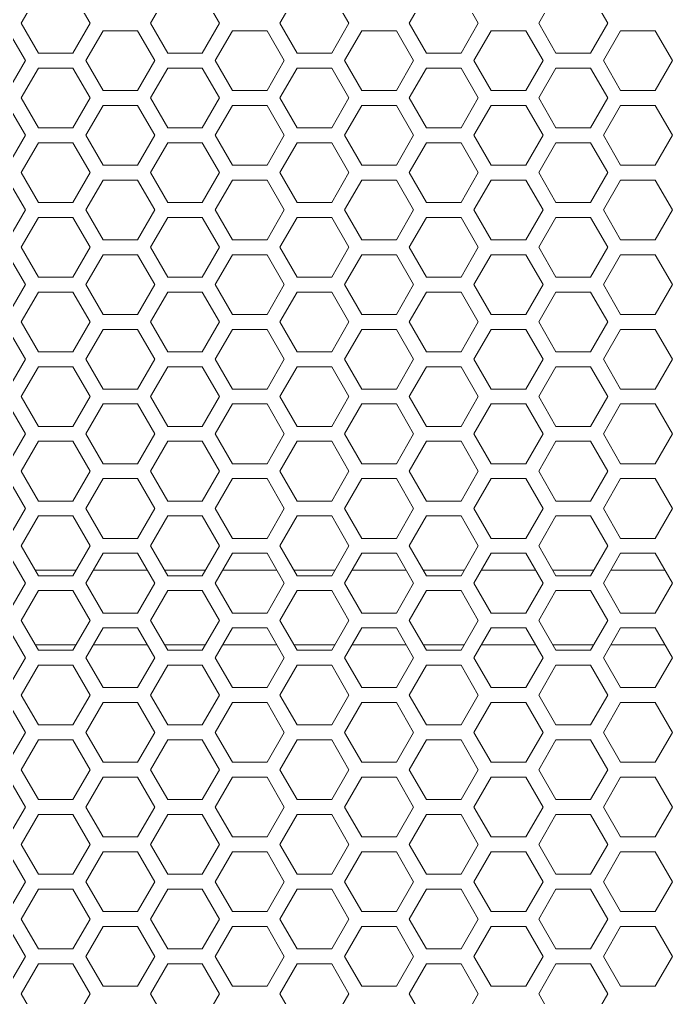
# Model space of a CAD drawing. Header units: millimetres. Extents: x 0 to 62, y -17 to 201.
# Drawn here: x 31.88 to 40.54, y 37.55 to 50.65 of the extents above; entities that cross this region are included whole.
import ezdxf

# ---------------------------------------------------------------- set-up
doc = ezdxf.new("R2010")
doc.units = ezdxf.units.MM

msp = doc.modelspace()

# ---------------------------------------------------------------- linework, layer by layer
at = {"color": 0, "lineweight": 18}
for p, q in [((32.135, 51), (31.904, 50.6)), ((32.828, 50.6), (32.597, 51)), ((33.867, 51), (33.636, 50.6)), ((34.56, 50.6), (34.329, 51)), ((35.599, 51), (35.368, 50.6)), ((36.292, 50.6), (36.061, 51)), ((37.331, 51), (37.1, 50.6)), ((38.024, 50.6), (37.793, 51)), ((39.063, 51), (38.832, 50.6)), ((39.756, 50.6), (39.525, 51)), ((31.904, 50.6), (32.135, 50.2)), ((32.597, 50.2), (32.828, 50.6)), ((33.636, 50.6), (33.867, 50.2)), ((34.329, 50.2), (34.56, 50.6)), ((35.368, 50.6), (35.599, 50.2)), ((36.061, 50.2), (36.292, 50.6)), ((37.1, 50.6), (37.331, 50.2)), ((37.793, 50.2), (38.024, 50.6)), ((38.832, 50.6), (39.063, 50.2)), ((39.525, 50.2), (39.756, 50.6)), ((31.962, 50.1), (31.731, 50.5)), ((33.001, 50.5), (32.77, 50.1)), ((33.463, 50.5), (33.001, 50.5)), ((33.694, 50.1), (33.463, 50.5)), ((34.733, 50.5), (34.502, 50.1)), ((35.195, 50.5), (34.733, 50.5)), ((35.426, 50.1), (35.195, 50.5)), ((36.465, 50.5), (36.234, 50.1)), ((36.927, 50.5), (36.465, 50.5)), ((37.158, 50.1), (36.927, 50.5)), ((38.197, 50.5), (37.966, 50.1)), ((38.659, 50.5), (38.197, 50.5)), ((38.89, 50.1), (38.659, 50.5)), ((39.929, 50.5), (39.698, 50.1)), ((40.391, 50.5), (39.929, 50.5)), ((40.622, 50.1), (40.391, 50.5)), ((32.135, 50.2), (32.597, 50.2)), ((33.867, 50.2), (34.329, 50.2)), ((35.599, 50.2), (36.061, 50.2)), ((37.331, 50.2), (37.793, 50.2)), ((39.063, 50.2), (39.525, 50.2)), ((31.731, 49.7), (31.962, 50.1)), ((32.77, 50.1), (33.001, 49.7)), ((33.463, 49.7), (33.694, 50.1)), ((34.502, 50.1), (34.733, 49.7)), ((35.195, 49.7), (35.426, 50.1)), ((36.234, 50.1), (36.465, 49.7)), ((36.927, 49.7), (37.158, 50.1)), ((37.966, 50.1), (38.197, 49.7)), ((38.659, 49.7), (38.89, 50.1)), ((39.698, 50.1), (39.929, 49.7)), ((40.391, 49.7), (40.622, 50.1)), ((32.135, 50), (31.904, 49.6)), ((32.597, 50), (32.135, 50)), ((32.828, 49.6), (32.597, 50)), ((33.867, 50), (33.636, 49.6)), ((34.329, 50), (33.867, 50)), ((34.56, 49.6), (34.329, 50)), ((35.599, 50), (35.368, 49.6)), ((36.061, 50), (35.599, 50)), ((36.292, 49.6), (36.061, 50)), ((37.331, 50), (37.1, 49.6)), ((37.793, 50), (37.331, 50)), ((38.024, 49.6), (37.793, 50)), ((39.063, 50), (38.832, 49.6)), ((39.525, 50), (39.063, 50)), ((39.756, 49.6), (39.525, 50)), ((33.001, 49.7), (33.463, 49.7)), ((34.733, 49.7), (35.195, 49.7)), ((36.465, 49.7), (36.927, 49.7)), ((38.197, 49.7), (38.659, 49.7)), ((39.929, 49.7), (40.391, 49.7)), ((31.904, 49.6), (32.135, 49.2)), ((32.597, 49.2), (32.828, 49.6)), ((33.636, 49.6), (33.867, 49.2)), ((34.329, 49.2), (34.56, 49.6)), ((35.368, 49.6), (35.599, 49.2)), ((36.061, 49.2), (36.292, 49.6)), ((37.1, 49.6), (37.331, 49.2)), ((37.793, 49.2), (38.024, 49.6)), ((38.832, 49.6), (39.063, 49.2)), ((39.525, 49.2), (39.756, 49.6)), ((31.962, 49.1), (31.731, 49.5)), ((33.001, 49.5), (32.77, 49.1)), ((33.463, 49.5), (33.001, 49.5)), ((33.694, 49.1), (33.463, 49.5)), ((34.733, 49.5), (34.502, 49.1)), ((35.195, 49.5), (34.733, 49.5)), ((35.426, 49.1), (35.195, 49.5)), ((36.465, 49.5), (36.234, 49.1)), ((36.927, 49.5), (36.465, 49.5)), ((37.158, 49.1), (36.927, 49.5)), ((38.197, 49.5), (37.966, 49.1)), ((38.659, 49.5), (38.197, 49.5)), ((38.89, 49.1), (38.659, 49.5)), ((39.929, 49.5), (39.698, 49.1)), ((40.391, 49.5), (39.929, 49.5)), ((40.622, 49.1), (40.391, 49.5)), ((32.135, 49.2), (32.597, 49.2)), ((33.867, 49.2), (34.329, 49.2)), ((35.599, 49.2), (36.061, 49.2)), ((37.331, 49.2), (37.793, 49.2)), ((39.063, 49.2), (39.525, 49.2)), ((31.731, 48.7), (31.962, 49.1)), ((32.135, 49), (31.904, 48.6)), ((32.597, 49), (32.135, 49)), ((32.828, 48.6), (32.597, 49)), ((32.77, 49.1), (33.001, 48.7)), ((33.463, 48.7), (33.694, 49.1)), ((33.867, 49), (33.636, 48.6)), ((34.329, 49), (33.867, 49)), ((34.56, 48.6), (34.329, 49)), ((34.502, 49.1), (34.733, 48.7)), ((35.195, 48.7), (35.426, 49.1)), ((35.599, 49), (35.368, 48.6)), ((36.061, 49), (35.599, 49)), ((36.292, 48.6), (36.061, 49)), ((36.234, 49.1), (36.465, 48.7)), ((36.927, 48.7), (37.158, 49.1)), ((37.331, 49), (37.1, 48.6)), ((37.793, 49), (37.331, 49)), ((38.024, 48.6), (37.793, 49)), ((37.966, 49.1), (38.197, 48.7)), ((38.659, 48.7), (38.89, 49.1)), ((39.063, 49), (38.832, 48.6)), ((39.525, 49), (39.063, 49)), ((39.756, 48.6), (39.525, 49)), ((39.698, 49.1), (39.929, 48.7)), ((40.391, 48.7), (40.622, 49.1)), ((33.001, 48.7), (33.463, 48.7)), ((34.733, 48.7), (35.195, 48.7)), ((36.465, 48.7), (36.927, 48.7)), ((38.197, 48.7), (38.659, 48.7)), ((39.929, 48.7), (40.391, 48.7)), ((31.962, 48.1), (31.731, 48.5)), ((31.904, 48.6), (32.135, 48.2)), ((32.597, 48.2), (32.828, 48.6)), ((33.001, 48.5), (32.77, 48.1)), ((33.463, 48.5), (33.001, 48.5)), ((33.694, 48.1), (33.463, 48.5)), ((33.636, 48.6), (33.867, 48.2)), ((34.329, 48.2), (34.56, 48.6)), ((34.733, 48.5), (34.502, 48.1)), ((35.195, 48.5), (34.733, 48.5)), ((35.426, 48.1), (35.195, 48.5)), ((35.368, 48.6), (35.599, 48.2)), ((36.061, 48.2), (36.292, 48.6)), ((36.465, 48.5), (36.234, 48.1)), ((36.927, 48.5), (36.465, 48.5)), ((37.158, 48.1), (36.927, 48.5)), ((37.1, 48.6), (37.331, 48.2)), ((37.793, 48.2), (38.024, 48.6)), ((38.197, 48.5), (37.966, 48.1)), ((38.659, 48.5), (38.197, 48.5)), ((38.89, 48.1), (38.659, 48.5)), ((38.832, 48.6), (39.063, 48.2)), ((39.525, 48.2), (39.756, 48.6)), ((39.929, 48.5), (39.698, 48.1)), ((40.391, 48.5), (39.929, 48.5)), ((40.622, 48.1), (40.391, 48.5)), ((31.731, 47.7), (31.962, 48.1)), ((32.135, 48.2), (32.597, 48.2)), ((32.77, 48.1), (33.001, 47.7)), ((33.463, 47.7), (33.694, 48.1)), ((33.867, 48.2), (34.329, 48.2)), ((34.502, 48.1), (34.733, 47.7)), ((35.195, 47.7), (35.426, 48.1)), ((35.599, 48.2), (36.061, 48.2)), ((36.234, 48.1), (36.465, 47.7)), ((36.927, 47.7), (37.158, 48.1)), ((37.331, 48.2), (37.793, 48.2)), ((37.966, 48.1), (38.197, 47.7)), ((38.659, 47.7), (38.89, 48.1)), ((39.063, 48.2), (39.525, 48.2)), ((39.698, 48.1), (39.929, 47.7)), ((40.391, 47.7), (40.622, 48.1)), ((32.135, 48), (31.904, 47.6)), ((32.597, 48), (32.135, 48)), ((32.828, 47.6), (32.597, 48)), ((33.867, 48), (33.636, 47.6)), ((34.329, 48), (33.867, 48)), ((34.56, 47.6), (34.329, 48)), ((35.599, 48), (35.368, 47.6)), ((36.061, 48), (35.599, 48)), ((36.292, 47.6), (36.061, 48)), ((37.331, 48), (37.1, 47.6)), ((37.793, 48), (37.331, 48)), ((38.024, 47.6), (37.793, 48)), ((39.063, 48), (38.832, 47.6)), ((39.525, 48), (39.063, 48)), ((39.756, 47.6), (39.525, 48)), ((33.001, 47.7), (33.463, 47.7)), ((34.733, 47.7), (35.195, 47.7)), ((36.465, 47.7), (36.927, 47.7)), ((38.197, 47.7), (38.659, 47.7)), ((39.929, 47.7), (40.391, 47.7)), ((31.904, 47.6), (32.135, 47.2)), ((32.597, 47.2), (32.828, 47.6)), ((33.636, 47.6), (33.867, 47.2)), ((34.329, 47.2), (34.56, 47.6)), ((35.368, 47.6), (35.599, 47.2)), ((36.061, 47.2), (36.292, 47.6)), ((37.1, 47.6), (37.331, 47.2)), ((37.793, 47.2), (38.024, 47.6)), ((38.832, 47.6), (39.063, 47.2)), ((39.525, 47.2), (39.756, 47.6)), ((31.962, 47.1), (31.731, 47.5)), ((33.001, 47.5), (32.77, 47.1)), ((33.463, 47.5), (33.001, 47.5)), ((33.694, 47.1), (33.463, 47.5)), ((34.733, 47.5), (34.502, 47.1)), ((35.195, 47.5), (34.733, 47.5)), ((35.426, 47.1), (35.195, 47.5)), ((36.465, 47.5), (36.234, 47.1)), ((36.927, 47.5), (36.465, 47.5)), ((37.158, 47.1), (36.927, 47.5)), ((38.197, 47.5), (37.966, 47.1)), ((38.659, 47.5), (38.197, 47.5)), ((38.89, 47.1), (38.659, 47.5)), ((39.929, 47.5), (39.698, 47.1)), ((40.391, 47.5), (39.929, 47.5)), ((40.622, 47.1), (40.391, 47.5)), ((32.135, 47.2), (32.597, 47.2)), ((33.867, 47.2), (34.329, 47.2)), ((35.599, 47.2), (36.061, 47.2)), ((37.331, 47.2), (37.793, 47.2)), ((39.063, 47.2), (39.525, 47.2)), ((31.731, 46.7), (31.962, 47.1)), ((32.77, 47.1), (33.001, 46.7)), ((33.463, 46.7), (33.694, 47.1)), ((34.502, 47.1), (34.733, 46.7)), ((35.195, 46.7), (35.426, 47.1)), ((36.234, 47.1), (36.465, 46.7)), ((36.927, 46.7), (37.158, 47.1)), ((37.966, 47.1), (38.197, 46.7)), ((38.659, 46.7), (38.89, 47.1)), ((39.698, 47.1), (39.929, 46.7)), ((40.391, 46.7), (40.622, 47.1)), ((32.135, 47), (31.904, 46.6)), ((32.597, 47), (32.135, 47)), ((32.828, 46.6), (32.597, 47)), ((33.867, 47), (33.636, 46.6)), ((34.329, 47), (33.867, 47)), ((34.56, 46.6), (34.329, 47)), ((35.599, 47), (35.368, 46.6)), ((36.061, 47), (35.599, 47)), ((36.292, 46.6), (36.061, 47)), ((37.331, 47), (37.1, 46.6)), ((37.793, 47), (37.331, 47)), ((38.024, 46.6), (37.793, 47)), ((39.063, 47), (38.832, 46.6)), ((39.525, 47), (39.063, 47)), ((39.756, 46.6), (39.525, 47)), ((33.001, 46.7), (33.463, 46.7)), ((34.733, 46.7), (35.195, 46.7)), ((36.465, 46.7), (36.927, 46.7)), ((38.197, 46.7), (38.659, 46.7)), ((39.929, 46.7), (40.391, 46.7)), ((31.904, 46.6), (32.135, 46.2)), ((32.597, 46.2), (32.828, 46.6)), ((33.636, 46.6), (33.867, 46.2)), ((34.329, 46.2), (34.56, 46.6)), ((35.368, 46.6), (35.599, 46.2)), ((36.061, 46.2), (36.292, 46.6)), ((37.1, 46.6), (37.331, 46.2)), ((37.793, 46.2), (38.024, 46.6)), ((38.832, 46.6), (39.063, 46.2)), ((39.525, 46.2), (39.756, 46.6)), ((31.962, 46.1), (31.731, 46.5)), ((33.001, 46.5), (32.77, 46.1)), ((33.463, 46.5), (33.001, 46.5)), ((33.694, 46.1), (33.463, 46.5)), ((34.733, 46.5), (34.502, 46.1)), ((35.195, 46.5), (34.733, 46.5)), ((35.426, 46.1), (35.195, 46.5)), ((36.465, 46.5), (36.234, 46.1)), ((36.927, 46.5), (36.465, 46.5)), ((37.158, 46.1), (36.927, 46.5)), ((38.197, 46.5), (37.966, 46.1)), ((38.659, 46.5), (38.197, 46.5)), ((38.89, 46.1), (38.659, 46.5)), ((39.929, 46.5), (39.698, 46.1)), ((40.391, 46.5), (39.929, 46.5)), ((40.622, 46.1), (40.391, 46.5)), ((32.135, 46.2), (32.597, 46.2)), ((33.867, 46.2), (34.329, 46.2)), ((35.599, 46.2), (36.061, 46.2)), ((37.331, 46.2), (37.793, 46.2)), ((39.063, 46.2), (39.525, 46.2)), ((31.731, 45.7), (31.962, 46.1)), ((32.135, 46), (31.904, 45.6)), ((32.597, 46), (32.135, 46)), ((32.828, 45.6), (32.597, 46)), ((32.77, 46.1), (33.001, 45.7)), ((33.463, 45.7), (33.694, 46.1)), ((33.867, 46), (33.636, 45.6)), ((34.329, 46), (33.867, 46)), ((34.56, 45.6), (34.329, 46)), ((34.502, 46.1), (34.733, 45.7)), ((35.195, 45.7), (35.426, 46.1)), ((35.599, 46), (35.368, 45.6)), ((36.061, 46), (35.599, 46)), ((36.292, 45.6), (36.061, 46)), ((36.234, 46.1), (36.465, 45.7)), ((36.927, 45.7), (37.158, 46.1)), ((37.331, 46), (37.1, 45.6)), ((37.793, 46), (37.331, 46)), ((38.024, 45.6), (37.793, 46)), ((37.966, 46.1), (38.197, 45.7)), ((38.659, 45.7), (38.89, 46.1)), ((39.063, 46), (38.832, 45.6)), ((39.525, 46), (39.063, 46)), ((39.756, 45.6), (39.525, 46)), ((39.698, 46.1), (39.929, 45.7)), ((40.391, 45.7), (40.622, 46.1)), ((31.904, 45.6), (32.135, 45.2)), ((32.597, 45.2), (32.828, 45.6)), ((33.001, 45.7), (33.463, 45.7)), ((33.636, 45.6), (33.867, 45.2)), ((34.329, 45.2), (34.56, 45.6)), ((34.733, 45.7), (35.195, 45.7)), ((35.368, 45.6), (35.599, 45.2)), ((36.061, 45.2), (36.292, 45.6)), ((36.465, 45.7), (36.927, 45.7)), ((37.1, 45.6), (37.331, 45.2)), ((37.793, 45.2), (38.024, 45.6)), ((38.197, 45.7), (38.659, 45.7)), ((38.832, 45.6), (39.063, 45.2)), ((39.525, 45.2), (39.756, 45.6)), ((39.929, 45.7), (40.391, 45.7)), ((31.962, 45.1), (31.731, 45.5)), ((33.001, 45.5), (32.77, 45.1)), ((33.463, 45.5), (33.001, 45.5)), ((33.694, 45.1), (33.463, 45.5)), ((34.733, 45.5), (34.502, 45.1)), ((35.195, 45.5), (34.733, 45.5)), ((35.426, 45.1), (35.195, 45.5)), ((36.465, 45.5), (36.234, 45.1)), ((36.927, 45.5), (36.465, 45.5)), ((37.158, 45.1), (36.927, 45.5)), ((38.197, 45.5), (37.966, 45.1)), ((38.659, 45.5), (38.197, 45.5)), ((38.89, 45.1), (38.659, 45.5)), ((39.929, 45.5), (39.698, 45.1)), ((40.391, 45.5), (39.929, 45.5)), ((40.622, 45.1), (40.391, 45.5)), ((32.135, 45.2), (32.597, 45.2)), ((33.867, 45.2), (34.329, 45.2)), ((35.599, 45.2), (36.061, 45.2)), ((37.331, 45.2), (37.793, 45.2)), ((39.063, 45.2), (39.525, 45.2)), ((31.731, 44.7), (31.962, 45.1)), ((32.77, 45.1), (33.001, 44.7)), ((33.463, 44.7), (33.694, 45.1)), ((34.502, 45.1), (34.733, 44.7)), ((35.195, 44.7), (35.426, 45.1)), ((36.234, 45.1), (36.465, 44.7)), ((36.927, 44.7), (37.158, 45.1)), ((37.966, 45.1), (38.197, 44.7)), ((38.659, 44.7), (38.89, 45.1)), ((39.698, 45.1), (39.929, 44.7)), ((40.391, 44.7), (40.622, 45.1)), ((32.135, 45), (31.904, 44.6)), ((32.597, 45), (32.135, 45)), ((32.828, 44.6), (32.597, 45)), ((33.867, 45), (33.636, 44.6)), ((34.329, 45), (33.867, 45)), ((34.56, 44.6), (34.329, 45)), ((35.599, 45), (35.368, 44.6)), ((36.061, 45), (35.599, 45)), ((36.292, 44.6), (36.061, 45)), ((37.331, 45), (37.1, 44.6)), ((37.793, 45), (37.331, 45)), ((38.024, 44.6), (37.793, 45)), ((39.063, 45), (38.832, 44.6)), ((39.525, 45), (39.063, 45)), ((39.756, 44.6), (39.525, 45)), ((33.001, 44.7), (33.463, 44.7)), ((34.733, 44.7), (35.195, 44.7)), ((36.465, 44.7), (36.927, 44.7)), ((38.197, 44.7), (38.659, 44.7)), ((39.929, 44.7), (40.391, 44.7)), ((31.904, 44.6), (32.135, 44.2)), ((32.597, 44.2), (32.828, 44.6)), ((33.636, 44.6), (33.867, 44.2)), ((34.329, 44.2), (34.56, 44.6)), ((35.368, 44.6), (35.599, 44.2)), ((36.061, 44.2), (36.292, 44.6)), ((37.1, 44.6), (37.331, 44.2)), ((37.793, 44.2), (38.024, 44.6)), ((38.832, 44.6), (39.063, 44.2)), ((39.525, 44.2), (39.756, 44.6)), ((31.962, 44.1), (31.731, 44.5)), ((33.001, 44.5), (32.77, 44.1)), ((33.463, 44.5), (33.001, 44.5)), ((33.694, 44.1), (33.463, 44.5)), ((34.733, 44.5), (34.502, 44.1)), ((35.195, 44.5), (34.733, 44.5)), ((35.426, 44.1), (35.195, 44.5)), ((36.465, 44.5), (36.234, 44.1)), ((36.927, 44.5), (36.465, 44.5)), ((37.158, 44.1), (36.927, 44.5)), ((38.197, 44.5), (37.966, 44.1)), ((38.659, 44.5), (38.197, 44.5)), ((38.89, 44.1), (38.659, 44.5)), ((39.929, 44.5), (39.698, 44.1)), ((40.391, 44.5), (39.929, 44.5)), ((40.622, 44.1), (40.391, 44.5)), ((32.135, 44.2), (32.597, 44.2)), ((33.867, 44.2), (34.329, 44.2)), ((35.599, 44.2), (36.061, 44.2)), ((37.331, 44.2), (37.793, 44.2)), ((39.063, 44.2), (39.525, 44.2)), ((31.731, 43.7), (31.962, 44.1)), ((32.77, 44.1), (33.001, 43.7)), ((33.463, 43.7), (33.694, 44.1)), ((34.502, 44.1), (34.733, 43.7)), ((35.195, 43.7), (35.426, 44.1)), ((36.234, 44.1), (36.465, 43.7)), ((36.927, 43.7), (37.158, 44.1)), ((37.966, 44.1), (38.197, 43.7)), ((38.659, 43.7), (38.89, 44.1)), ((39.698, 44.1), (39.929, 43.7)), ((40.391, 43.7), (40.622, 44.1)), ((32.135, 44), (31.904, 43.6)), ((32.597, 44), (32.135, 44)), ((32.828, 43.6), (32.597, 44)), ((33.867, 44), (33.636, 43.6)), ((34.329, 44), (33.867, 44)), ((34.56, 43.6), (34.329, 44)), ((35.599, 44), (35.368, 43.6)), ((36.061, 44), (35.599, 44)), ((36.292, 43.6), (36.061, 44)), ((37.331, 44), (37.1, 43.6)), ((37.793, 44), (37.331, 44)), ((38.024, 43.6), (37.793, 44)), ((39.063, 44), (38.832, 43.6)), ((39.525, 44), (39.063, 44)), ((39.756, 43.6), (39.525, 44)), ((33.001, 43.7), (33.463, 43.7)), ((34.733, 43.7), (35.195, 43.7)), ((36.465, 43.7), (36.927, 43.7)), ((38.197, 43.7), (38.659, 43.7)), ((39.929, 43.7), (40.391, 43.7)), ((31.962, 43.1), (31.731, 43.5)), ((31.904, 43.6), (32.135, 43.2)), ((32.597, 43.2), (32.828, 43.6)), ((33.001, 43.5), (32.77, 43.1)), ((33.463, 43.5), (33.001, 43.5)), ((33.694, 43.1), (33.463, 43.5)), ((33.636, 43.6), (33.867, 43.2)), ((34.329, 43.2), (34.56, 43.6)), ((34.733, 43.5), (34.502, 43.1)), ((35.195, 43.5), (34.733, 43.5)), ((35.426, 43.1), (35.195, 43.5)), ((35.368, 43.6), (35.599, 43.2)), ((36.061, 43.2), (36.292, 43.6)), ((36.465, 43.5), (36.234, 43.1)), ((36.927, 43.5), (36.465, 43.5)), ((37.158, 43.1), (36.927, 43.5)), ((37.1, 43.6), (37.331, 43.2)), ((37.793, 43.2), (38.024, 43.6)), ((38.197, 43.5), (37.966, 43.1)), ((38.659, 43.5), (38.197, 43.5)), ((38.89, 43.1), (38.659, 43.5)), ((38.832, 43.6), (39.063, 43.2)), ((39.525, 43.2), (39.756, 43.6)), ((39.929, 43.5), (39.698, 43.1)), ((40.391, 43.5), (39.929, 43.5)), ((40.622, 43.1), (40.391, 43.5)), ((32.092, 43.275), (32.64, 43.275)), ((32.871, 43.275), (33.593, 43.275)), ((33.824, 43.275), (34.372, 43.275)), ((34.603, 43.275), (35.325, 43.275)), ((35.556, 43.275), (36.104, 43.275)), ((36.335, 43.275), (37.057, 43.275)), ((37.288, 43.275), (37.836, 43.275)), ((38.067, 43.275), (38.789, 43.275)), ((39.02, 43.275), (39.568, 43.275)), ((39.799, 43.275), (40.521, 43.275)), ((31.731, 42.7), (31.962, 43.1)), ((32.135, 43.2), (32.597, 43.2)), ((32.77, 43.1), (33.001, 42.7)), ((33.463, 42.7), (33.694, 43.1)), ((33.867, 43.2), (34.329, 43.2)), ((34.502, 43.1), (34.733, 42.7)), ((35.195, 42.7), (35.426, 43.1)), ((35.599, 43.2), (36.061, 43.2)), ((36.234, 43.1), (36.465, 42.7)), ((36.927, 42.7), (37.158, 43.1)), ((37.331, 43.2), (37.793, 43.2)), ((37.966, 43.1), (38.197, 42.7)), ((38.659, 42.7), (38.89, 43.1)), ((39.063, 43.2), (39.525, 43.2)), ((39.698, 43.1), (39.929, 42.7)), ((40.391, 42.7), (40.622, 43.1)), ((32.135, 43), (31.904, 42.6)), ((32.597, 43), (32.135, 43)), ((32.828, 42.6), (32.597, 43)), ((33.867, 43), (33.636, 42.6)), ((34.329, 43), (33.867, 43)), ((34.56, 42.6), (34.329, 43)), ((35.599, 43), (35.368, 42.6)), ((36.061, 43), (35.599, 43)), ((36.292, 42.6), (36.061, 43)), ((37.331, 43), (37.1, 42.6)), ((37.793, 43), (37.331, 43)), ((38.024, 42.6), (37.793, 43)), ((39.063, 43), (38.832, 42.6)), ((39.525, 43), (39.063, 43)), ((39.756, 42.6), (39.525, 43)), ((31.904, 42.6), (32.135, 42.2)), ((32.597, 42.2), (32.828, 42.6)), ((33.001, 42.7), (33.463, 42.7)), ((33.636, 42.6), (33.867, 42.2)), ((34.329, 42.2), (34.56, 42.6)), ((34.733, 42.7), (35.195, 42.7)), ((35.368, 42.6), (35.599, 42.2)), ((36.061, 42.2), (36.292, 42.6)), ((36.465, 42.7), (36.927, 42.7)), ((37.1, 42.6), (37.331, 42.2)), ((37.793, 42.2), (38.024, 42.6)), ((38.197, 42.7), (38.659, 42.7)), ((38.832, 42.6), (39.063, 42.2)), ((39.525, 42.2), (39.756, 42.6)), ((39.929, 42.7), (40.391, 42.7)), ((31.962, 42.1), (31.731, 42.5)), ((33.001, 42.5), (32.77, 42.1)), ((33.463, 42.5), (33.001, 42.5)), ((33.694, 42.1), (33.463, 42.5)), ((34.733, 42.5), (34.502, 42.1)), ((35.195, 42.5), (34.733, 42.5)), ((35.426, 42.1), (35.195, 42.5)), ((36.465, 42.5), (36.234, 42.1)), ((36.927, 42.5), (36.465, 42.5)), ((37.158, 42.1), (36.927, 42.5)), ((38.197, 42.5), (37.966, 42.1)), ((38.659, 42.5), (38.197, 42.5)), ((38.89, 42.1), (38.659, 42.5)), ((39.929, 42.5), (39.698, 42.1)), ((40.391, 42.5), (39.929, 42.5)), ((40.622, 42.1), (40.391, 42.5)), ((32.64, 42.275), (32.092, 42.275)), ((32.135, 42.2), (32.597, 42.2)), ((33.593, 42.275), (32.871, 42.275)), ((34.372, 42.275), (33.824, 42.275)), ((33.867, 42.2), (34.329, 42.2)), ((35.325, 42.275), (34.603, 42.275)), ((36.104, 42.275), (35.556, 42.275)), ((35.599, 42.2), (36.061, 42.2)), ((37.057, 42.275), (36.335, 42.275)), ((37.836, 42.275), (37.288, 42.275)), ((37.331, 42.2), (37.793, 42.2)), ((38.789, 42.275), (38.067, 42.275)), ((39.568, 42.275), (39.02, 42.275)), ((39.063, 42.2), (39.525, 42.2)), ((40.521, 42.275), (39.799, 42.275)), ((31.731, 41.7), (31.962, 42.1)), ((32.77, 42.1), (33.001, 41.7)), ((33.463, 41.7), (33.694, 42.1)), ((34.502, 42.1), (34.733, 41.7)), ((35.195, 41.7), (35.426, 42.1)), ((36.234, 42.1), (36.465, 41.7)), ((36.927, 41.7), (37.158, 42.1)), ((37.966, 42.1), (38.197, 41.7)), ((38.659, 41.7), (38.89, 42.1)), ((39.698, 42.1), (39.929, 41.7)), ((40.391, 41.7), (40.622, 42.1)), ((32.135, 42), (31.904, 41.6)), ((32.597, 42), (32.135, 42)), ((32.828, 41.6), (32.597, 42)), ((33.867, 42), (33.636, 41.6)), ((34.329, 42), (33.867, 42)), ((34.56, 41.6), (34.329, 42)), ((35.599, 42), (35.368, 41.6)), ((36.061, 42), (35.599, 42)), ((36.292, 41.6), (36.061, 42)), ((37.331, 42), (37.1, 41.6)), ((37.793, 42), (37.331, 42)), ((38.024, 41.6), (37.793, 42)), ((39.063, 42), (38.832, 41.6)), ((39.525, 42), (39.063, 42)), ((39.756, 41.6), (39.525, 42)), ((33.001, 41.7), (33.463, 41.7)), ((34.733, 41.7), (35.195, 41.7)), ((36.465, 41.7), (36.927, 41.7)), ((38.197, 41.7), (38.659, 41.7)), ((39.929, 41.7), (40.391, 41.7)), ((31.904, 41.6), (32.135, 41.2)), ((32.597, 41.2), (32.828, 41.6)), ((33.636, 41.6), (33.867, 41.2)), ((34.329, 41.2), (34.56, 41.6)), ((35.368, 41.6), (35.599, 41.2)), ((36.061, 41.2), (36.292, 41.6)), ((37.1, 41.6), (37.331, 41.2)), ((37.793, 41.2), (38.024, 41.6)), ((38.832, 41.6), (39.063, 41.2)), ((39.525, 41.2), (39.756, 41.6)), ((31.962, 41.1), (31.731, 41.5)), ((33.001, 41.5), (32.77, 41.1)), ((33.463, 41.5), (33.001, 41.5)), ((33.694, 41.1), (33.463, 41.5)), ((34.733, 41.5), (34.502, 41.1)), ((35.195, 41.5), (34.733, 41.5)), ((35.426, 41.1), (35.195, 41.5)), ((36.465, 41.5), (36.234, 41.1)), ((36.927, 41.5), (36.465, 41.5)), ((37.158, 41.1), (36.927, 41.5)), ((38.197, 41.5), (37.966, 41.1)), ((38.659, 41.5), (38.197, 41.5)), ((38.89, 41.1), (38.659, 41.5)), ((39.929, 41.5), (39.698, 41.1)), ((40.391, 41.5), (39.929, 41.5)), ((40.622, 41.1), (40.391, 41.5)), ((32.135, 41.2), (32.597, 41.2)), ((33.867, 41.2), (34.329, 41.2)), ((35.599, 41.2), (36.061, 41.2)), ((37.331, 41.2), (37.793, 41.2)), ((39.063, 41.2), (39.525, 41.2)), ((31.731, 40.7), (31.962, 41.1)), ((32.77, 41.1), (33.001, 40.7)), ((33.463, 40.7), (33.694, 41.1)), ((34.502, 41.1), (34.733, 40.7)), ((35.195, 40.7), (35.426, 41.1)), ((36.234, 41.1), (36.465, 40.7)), ((36.927, 40.7), (37.158, 41.1)), ((37.966, 41.1), (38.197, 40.7)), ((38.659, 40.7), (38.89, 41.1)), ((39.698, 41.1), (39.929, 40.7)), ((40.391, 40.7), (40.622, 41.1)), ((32.135, 41), (31.904, 40.6)), ((32.597, 41), (32.135, 41)), ((32.828, 40.6), (32.597, 41)), ((33.867, 41), (33.636, 40.6)), ((34.329, 41), (33.867, 41)), ((34.56, 40.6), (34.329, 41)), ((35.599, 41), (35.368, 40.6)), ((36.061, 41), (35.599, 41)), ((36.292, 40.6), (36.061, 41)), ((37.331, 41), (37.1, 40.6)), ((37.793, 41), (37.331, 41)), ((38.024, 40.6), (37.793, 41)), ((39.063, 41), (38.832, 40.6)), ((39.525, 41), (39.063, 41)), ((39.756, 40.6), (39.525, 41)), ((33.001, 40.7), (33.463, 40.7)), ((34.733, 40.7), (35.195, 40.7)), ((36.465, 40.7), (36.927, 40.7)), ((38.197, 40.7), (38.659, 40.7)), ((39.929, 40.7), (40.391, 40.7)), ((31.962, 40.1), (31.731, 40.5)), ((31.904, 40.6), (32.135, 40.2)), ((32.597, 40.2), (32.828, 40.6)), ((33.001, 40.5), (32.77, 40.1)), ((33.463, 40.5), (33.001, 40.5)), ((33.694, 40.1), (33.463, 40.5)), ((33.636, 40.6), (33.867, 40.2)), ((34.329, 40.2), (34.56, 40.6)), ((34.733, 40.5), (34.502, 40.1)), ((35.195, 40.5), (34.733, 40.5)), ((35.426, 40.1), (35.195, 40.5)), ((35.368, 40.6), (35.599, 40.2)), ((36.061, 40.2), (36.292, 40.6)), ((36.465, 40.5), (36.234, 40.1)), ((36.927, 40.5), (36.465, 40.5)), ((37.158, 40.1), (36.927, 40.5)), ((37.1, 40.6), (37.331, 40.2)), ((37.793, 40.2), (38.024, 40.6)), ((38.197, 40.5), (37.966, 40.1)), ((38.659, 40.5), (38.197, 40.5)), ((38.89, 40.1), (38.659, 40.5)), ((38.832, 40.6), (39.063, 40.2)), ((39.525, 40.2), (39.756, 40.6)), ((39.929, 40.5), (39.698, 40.1)), ((40.391, 40.5), (39.929, 40.5)), ((40.622, 40.1), (40.391, 40.5)), ((31.731, 39.7), (31.962, 40.1)), ((32.135, 40.2), (32.597, 40.2)), ((32.77, 40.1), (33.001, 39.7)), ((33.463, 39.7), (33.694, 40.1)), ((33.867, 40.2), (34.329, 40.2)), ((34.502, 40.1), (34.733, 39.7)), ((35.195, 39.7), (35.426, 40.1)), ((35.599, 40.2), (36.061, 40.2)), ((36.234, 40.1), (36.465, 39.7)), ((36.927, 39.7), (37.158, 40.1)), ((37.331, 40.2), (37.793, 40.2)), ((37.966, 40.1), (38.197, 39.7)), ((38.659, 39.7), (38.89, 40.1)), ((39.063, 40.2), (39.525, 40.2)), ((39.698, 40.1), (39.929, 39.7)), ((40.391, 39.7), (40.622, 40.1)), ((32.135, 40), (31.904, 39.6)), ((32.597, 40), (32.135, 40)), ((32.828, 39.6), (32.597, 40)), ((33.867, 40), (33.636, 39.6)), ((34.329, 40), (33.867, 40)), ((34.56, 39.6), (34.329, 40)), ((35.599, 40), (35.368, 39.6)), ((36.061, 40), (35.599, 40)), ((36.292, 39.6), (36.061, 40)), ((37.331, 40), (37.1, 39.6)), ((37.793, 40), (37.331, 40)), ((38.024, 39.6), (37.793, 40)), ((39.063, 40), (38.832, 39.6)), ((39.525, 40), (39.063, 40)), ((39.756, 39.6), (39.525, 40)), ((33.001, 39.7), (33.463, 39.7)), ((34.733, 39.7), (35.195, 39.7)), ((36.465, 39.7), (36.927, 39.7)), ((38.197, 39.7), (38.659, 39.7)), ((39.929, 39.7), (40.391, 39.7)), ((31.904, 39.6), (32.135, 39.2)), ((32.597, 39.2), (32.828, 39.6)), ((33.636, 39.6), (33.867, 39.2)), ((34.329, 39.2), (34.56, 39.6)), ((35.368, 39.6), (35.599, 39.2)), ((36.061, 39.2), (36.292, 39.6)), ((37.1, 39.6), (37.331, 39.2)), ((37.793, 39.2), (38.024, 39.6)), ((38.832, 39.6), (39.063, 39.2)), ((39.525, 39.2), (39.756, 39.6)), ((31.962, 39.1), (31.731, 39.5)), ((33.001, 39.5), (32.77, 39.1)), ((33.463, 39.5), (33.001, 39.5)), ((33.694, 39.1), (33.463, 39.5)), ((34.733, 39.5), (34.502, 39.1)), ((35.195, 39.5), (34.733, 39.5)), ((35.426, 39.1), (35.195, 39.5)), ((36.465, 39.5), (36.234, 39.1)), ((36.927, 39.5), (36.465, 39.5)), ((37.158, 39.1), (36.927, 39.5)), ((38.197, 39.5), (37.966, 39.1)), ((38.659, 39.5), (38.197, 39.5)), ((38.89, 39.1), (38.659, 39.5)), ((39.929, 39.5), (39.698, 39.1)), ((40.391, 39.5), (39.929, 39.5)), ((40.622, 39.1), (40.391, 39.5)), ((32.135, 39.2), (32.597, 39.2)), ((33.867, 39.2), (34.329, 39.2)), ((35.599, 39.2), (36.061, 39.2)), ((37.331, 39.2), (37.793, 39.2)), ((39.063, 39.2), (39.525, 39.2)), ((31.731, 38.7), (31.962, 39.1)), ((32.77, 39.1), (33.001, 38.7)), ((33.463, 38.7), (33.694, 39.1)), ((34.502, 39.1), (34.733, 38.7)), ((35.195, 38.7), (35.426, 39.1)), ((36.234, 39.1), (36.465, 38.7)), ((36.927, 38.7), (37.158, 39.1)), ((37.966, 39.1), (38.197, 38.7)), ((38.659, 38.7), (38.89, 39.1)), ((39.698, 39.1), (39.929, 38.7)), ((40.391, 38.7), (40.622, 39.1)), ((32.135, 39), (31.904, 38.6)), ((32.597, 39), (32.135, 39)), ((32.828, 38.6), (32.597, 39)), ((33.867, 39), (33.636, 38.6)), ((34.329, 39), (33.867, 39)), ((34.56, 38.6), (34.329, 39)), ((35.599, 39), (35.368, 38.6)), ((36.061, 39), (35.599, 39)), ((36.292, 38.6), (36.061, 39)), ((37.331, 39), (37.1, 38.6)), ((37.793, 39), (37.331, 39)), ((38.024, 38.6), (37.793, 39)), ((39.063, 39), (38.832, 38.6)), ((39.525, 39), (39.063, 39)), ((39.756, 38.6), (39.525, 39)), ((33.001, 38.7), (33.463, 38.7)), ((34.733, 38.7), (35.195, 38.7)), ((36.465, 38.7), (36.927, 38.7)), ((38.197, 38.7), (38.659, 38.7)), ((39.929, 38.7), (40.391, 38.7)), ((31.904, 38.6), (32.135, 38.2)), ((32.597, 38.2), (32.828, 38.6)), ((33.636, 38.6), (33.867, 38.2)), ((34.329, 38.2), (34.56, 38.6)), ((35.368, 38.6), (35.599, 38.2)), ((36.061, 38.2), (36.292, 38.6)), ((37.1, 38.6), (37.331, 38.2)), ((37.793, 38.2), (38.024, 38.6)), ((38.832, 38.6), (39.063, 38.2)), ((39.525, 38.2), (39.756, 38.6)), ((31.962, 38.1), (31.731, 38.5)), ((33.001, 38.5), (32.77, 38.1)), ((33.463, 38.5), (33.001, 38.5)), ((33.694, 38.1), (33.463, 38.5)), ((34.733, 38.5), (34.502, 38.1)), ((35.195, 38.5), (34.733, 38.5)), ((35.426, 38.1), (35.195, 38.5)), ((36.465, 38.5), (36.234, 38.1)), ((36.927, 38.5), (36.465, 38.5)), ((37.158, 38.1), (36.927, 38.5)), ((38.197, 38.5), (37.966, 38.1)), ((38.659, 38.5), (38.197, 38.5)), ((38.89, 38.1), (38.659, 38.5)), ((39.929, 38.5), (39.698, 38.1)), ((40.391, 38.5), (39.929, 38.5)), ((40.622, 38.1), (40.391, 38.5)), ((32.135, 38.2), (32.597, 38.2)), ((33.867, 38.2), (34.329, 38.2)), ((35.599, 38.2), (36.061, 38.2)), ((37.331, 38.2), (37.793, 38.2)), ((39.063, 38.2), (39.525, 38.2)), ((31.731, 37.7), (31.962, 38.1)), ((32.135, 38), (31.904, 37.6)), ((32.597, 38), (32.135, 38)), ((32.828, 37.6), (32.597, 38)), ((32.77, 38.1), (33.001, 37.7)), ((33.463, 37.7), (33.694, 38.1)), ((33.867, 38), (33.636, 37.6)), ((34.329, 38), (33.867, 38)), ((34.56, 37.6), (34.329, 38)), ((34.502, 38.1), (34.733, 37.7)), ((35.195, 37.7), (35.426, 38.1)), ((35.599, 38), (35.368, 37.6)), ((36.061, 38), (35.599, 38)), ((36.292, 37.6), (36.061, 38)), ((36.234, 38.1), (36.465, 37.7)), ((36.927, 37.7), (37.158, 38.1)), ((37.331, 38), (37.1, 37.6)), ((37.793, 38), (37.331, 38)), ((38.024, 37.6), (37.793, 38)), ((37.966, 38.1), (38.197, 37.7)), ((38.659, 37.7), (38.89, 38.1)), ((39.063, 38), (38.832, 37.6)), ((39.525, 38), (39.063, 38)), ((39.756, 37.6), (39.525, 38)), ((39.698, 38.1), (39.929, 37.7)), ((40.391, 37.7), (40.622, 38.1)), ((31.904, 37.6), (32.135, 37.2)), ((32.597, 37.2), (32.828, 37.6)), ((33.001, 37.7), (33.463, 37.7)), ((33.636, 37.6), (33.867, 37.2)), ((34.329, 37.2), (34.56, 37.6)), ((34.733, 37.7), (35.195, 37.7)), ((35.368, 37.6), (35.599, 37.2)), ((36.061, 37.2), (36.292, 37.6)), ((36.465, 37.7), (36.927, 37.7)), ((37.1, 37.6), (37.331, 37.2)), ((37.793, 37.2), (38.024, 37.6)), ((38.197, 37.7), (38.659, 37.7)), ((38.832, 37.6), (39.063, 37.2)), ((39.525, 37.2), (39.756, 37.6)), ((39.929, 37.7), (40.391, 37.7))]:
    msp.add_line(p, q, dxfattribs=at)

doc.saveas('drawing.dxf')
